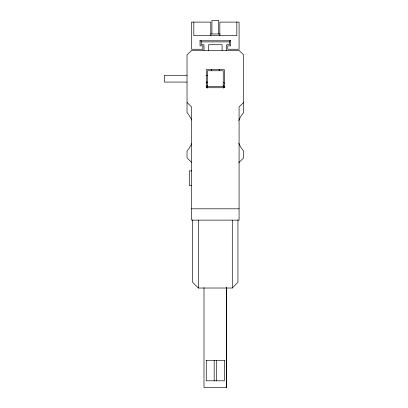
<?xml version="1.0" encoding="UTF-8"?>
<svg xmlns="http://www.w3.org/2000/svg" width="408" height="408" viewBox="0 0 408 408"><rect width="100%" height="100%" fill="white"/><g stroke="black" fill="none" stroke-linecap="round" stroke-linejoin="round"><path stroke-width="0.61" d="M203.995 287.604L204 387.6L226.634 387.6L226.634 287.604M243.607 102.439L239.078 106.967L239.078 220.126L191.551 220.126L191.551 106.967L187.027 102.439M238.818 162.675L243.607 157.886L243.607 151.098A29.697 29.697 0 0 1 238.777 143.193M192.683 219.856L192.683 282.361L198.344 288.022L232.29 288.022L237.946 282.361L237.946 219.856M210.564 33.981L220.07 33.981M200.037 40.769L230.591 40.769M201.169 41.902L229.459 41.902M187.027 75.281L164.393 75.281L164.393 82.069L187.027 82.069M206.086 75.281L207.356 75.281M206.086 82.069L207.356 82.069M207.397 86.598L223.237 86.598M206.264 87.73L224.369 87.73L224.369 69.625L206.264 69.625L206.264 87.73A3.963 3.963 0 0 1 207.371 85.165M191.76 170.901L189.292 170.901L189.292 185.609L191.76 185.609M191.551 208.809L239.078 208.809M206.264 360.442L224.369 360.442M191.377 162.241L187.027 157.886L187.027 151.098A29.697 29.697 0 0 0 191.627 143.728M236.819 22.098L236.819 35.675L193.815 35.675L193.815 22.098M232.29 220.198L232.29 288.022M230.591 40.305L230.591 45.859L227.761 45.859L227.761 49.256L239.078 49.256L239.078 22.098L219.841 22.098L219.841 35.675M229.459 40.769L229.459 44.727L226.634 44.727L226.634 50.388M226.634 287.645L226.634 387.6M224.369 360.29L224.369 380.812L206.264 380.812L206.264 360.29M223.237 88.143L223.237 70.757L207.397 70.757L207.397 88.143M222.105 50.459L222.105 44.727L208.529 44.727L208.529 50.459M219.274 69.36L219.274 70.625M218.708 33.981L218.708 20.4L211.92 20.4L211.92 33.981M216.449 360.442L216.449 380.812M214.185 360.442L214.185 380.812M211.354 69.36L211.354 70.625M210.788 35.675L210.788 22.098L191.551 22.098L191.551 49.256L202.868 49.256L202.868 45.859L200.037 45.859L200.037 40.305M204 50.388L204 44.727L201.169 44.727L201.169 40.769M198.344 220.198L198.344 288.022M223.003 84.915A3.963 3.963 0 0 1 224.369 87.73M206.208 83.207A5.896 5.896 0 0 1 207.305 82.508M223.329 82.508A5.896 5.896 0 0 1 224.425 83.207M191.627 119.993A29.697 29.697 0 0 0 187.027 112.623L187.027 54.912L191.551 50.388L239.078 50.388L243.607 54.912L243.607 112.623A29.697 29.697 0 0 0 238.777 120.533"/></g></svg>
